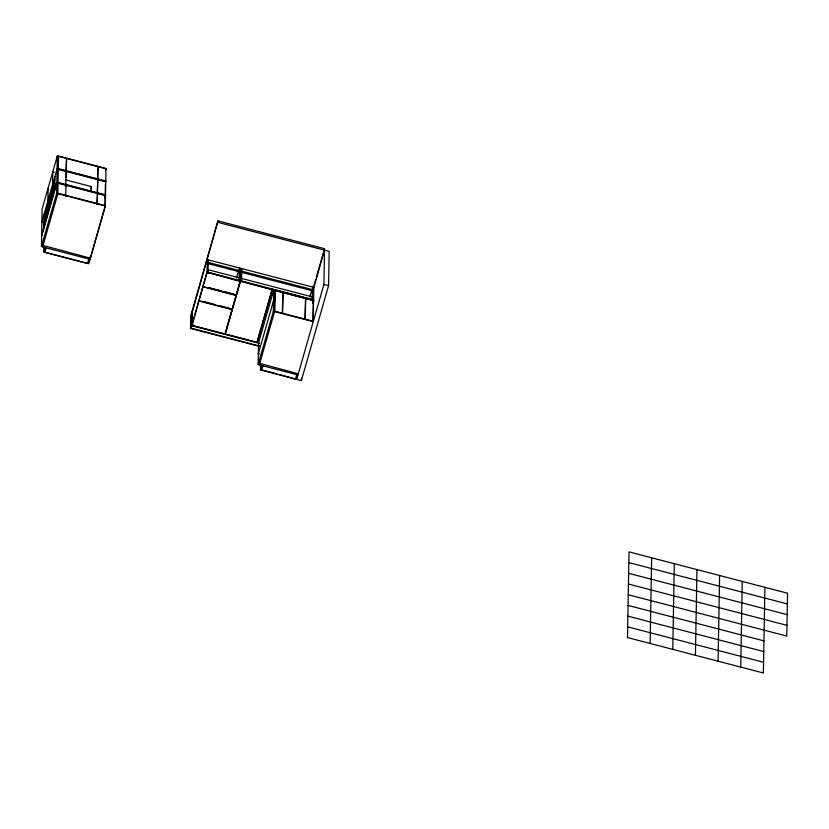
<?xml version="1.0" encoding="UTF-8"?>
<svg xmlns="http://www.w3.org/2000/svg" width="829" height="829" viewBox="0 0 829 829"><rect width="100%" height="100%" fill="white"/><g stroke="black" fill="none" stroke-linecap="round" stroke-linejoin="round"><path stroke-width="1.24" d="M42.652 246.783L41.45 246.472L42.113 208.981L48.092 188.162M42.942 245.425L90.361 258.171L105.324 205.633L57.906 193.271M43.833 228.048L44.072 214.296M105.656 169.955L105.988 168.815L57.305 156.007L56.641 193.489L57.843 193.799L58.558 156.07L105.988 168.432L105.324 206.017L88.765 263.746L43.74 252.006L43.833 246.99M45.098 224.607L45.274 214.607M52.465 184.94L52.776 171.831L57.305 156.007M54.641 190.318L54.89 176.567M58.144 162.463L58.185 160.028M65.615 193.986L65.564 196.494L66.071 185.333L65.75 186.473M65.905 177.385L66.32 171.489L65.76 185.696M66.03 170.639L66.548 158.536L66.33 170.722M90.081 256.814L90.04 259.311L42.611 246.949L57.895 193.654L105.324 206.017M91.294 191.686L91.387 186.587L65.823 179.924M97.034 203.437L97.511 193.53L97.003 204.69M97.221 192.711L97.76 179.696L97.532 192.753M97.449 180.059L97.988 166.733L97.77 178.919M105.003 206.773L105.179 196.753M105.19 195.976L105.407 184.1M259.632 346.439L190.525 328.419L190.743 315.828L217.965 220.877L324.543 248.669L323.911 284.44L296.689 379.381M257.363 342.418L191.768 325.32L191.986 312.896M191.934 325.61L224.97 334.222L191.934 325.61L207.126 272.244L240.161 281.249L207.126 272.244M192.318 311.756L192.09 324.18L193.292 324.491M199.074 300.347L198.991 300.989L232.027 309.6L232.11 308.968M203.136 286.171L203.053 286.813L236.099 295.425M191.768 325.32L207.053 272.026L207.271 259.601L313.849 287.383L313.631 299.808L312.854 302.896M190.711 317.704L217.965 220.877M225.239 334.294L257.011 342.574L225.239 334.294L240.431 280.927L272.202 289.601L240.431 281.311M239.156 280.389L239.374 267.974M240.576 268.285L240.358 280.71L224.97 334.222M241.55 281.021L241.778 268.596M259.664 343.455L257.177 342.418M259.363 364.708L258.161 364.397L258.544 343.061L273.736 290.088L274.927 290.399L274.554 311.735L273.352 311.414L273.736 290.088M259.653 363.351L298.285 373.817M217.944 222.379L329.186 251.384L328.574 285.653L301.352 380.594L260.451 369.931L260.544 364.853M257.177 342.802L272.409 289.311L313.569 300.046L313.238 321.662L274.606 311.58L274.99 290.16L313.621 300.243M274.492 300.72L274.554 296.855M282.295 313.134L282.969 292.637L282.606 313.279M301.352 380.594L301.393 378.055M304.948 319.041L305.621 298.544L305.248 319.186M312.647 287.072L312.098 300.637M312.968 319.828L313.289 301.766M650.133 643.47L651.667 557.793M672.785 649.376L674.309 563.699M695.427 655.273L696.961 569.606M718.08 661.179L719.603 575.513M740.732 667.086L742.256 581.409M764.898 587.315L763.374 672.993L627.491 637.563L629.014 551.886L787.55 593.222L786.783 636.061L628.247 594.725M58.227 157.593L58.558 156.453M43.087 222.234L41.885 221.923L57.077 168.857L58.279 169.261M54.849 179.147L44.03 216.877L45.232 217.188L54.994 183.116M47.657 205.893L48.724 202.162M52.641 188.504L53.709 184.784M45.16 214.97L47.015 208.525M47.647 206.276L48.766 202.442M49.429 200.069L51.211 193.862M52.6 189.053L53.698 185.168M45.149 215.353L48.766 202.898M49.46 200.473L53.698 185.551M43.875 225.467L54.693 187.737M41.647 235.674L56.838 182.691L58.03 183.095M41.637 235.757L56.828 182.784M41.45 246.472L56.641 193.489M43.74 252.006L45.015 247.57M46.206 247.892L44.942 252.317L87.573 263.435L88.838 259M90.693 189.022L91.387 186.587M104.806 197.706L105.521 194.836L58.092 182.473M104.796 198.1L105.511 195.613L58.082 183.25M208.141 261.052L208.473 259.912L207.924 273.477M190.525 328.419L191.8 323.6M236.524 277.902L238.669 270.451M225.944 331.445L240.431 280.927M257.011 342.19L260.544 329.869M261.259 327.403L265.498 312.626M266.202 310.16L272.202 289.217M257.011 342.574L272.409 289.311M274.648 291.694L274.979 290.554L313.611 300.626L312.896 303.103M258.347 353.734L273.539 300.709L274.741 301.062M258.161 364.397L273.352 311.414M274.606 311.58L259.322 364.874L297.953 374.957M260.451 369.931L261.715 365.506M261.653 370.242L262.917 365.817M309.797 297.01L311.942 289.559M313.942 285.663L315.704 279.497M316.419 277.031L324.543 248.669M313.559 288.399L324.522 250.171M296.761 374.635L295.487 379.071L279.197 374.439M58.341 168.639L105.77 181.002M58.331 169.023L105.76 181.385M58.331 169.406L105.749 181.779M52.776 171.831L53.968 172.142M53.895 172.401L52.704 172.08L48.165 187.903L47.864 201.012L49.056 201.323M58.082 182.857L105.511 195.229M323.911 284.44L328.574 285.653M241.726 271.166L312.606 289.642L312.274 290.782L241.405 272.306M41.885 221.84L43.087 222.151M208.297 269.767L239.198 277.819M241.602 278.451L312.471 296.927M207.053 272.026L313.631 299.808M272.399 289.694L313.569 300.43M271.073 289.943L273.56 290.585M208.027 287.445L221.488 290.958M223.934 291.59L234.949 294.471M207.955 287.704L221.416 291.207M223.861 291.849L234.876 294.72M203.126 286.554L236.172 295.176M274.606 311.196L313.248 321.269M203.965 301.621L213.758 304.181M219.872 305.777L229.664 308.326M199.064 300.73L232.099 309.352M190.525 328.035L259.632 346.056M258.347 353.682L259.55 354.045M262.907 370.19L276.689 373.786M628.828 562.601L787.363 603.937M628.631 573.305L787.167 614.641M628.444 584.01L786.98 625.356M628.061 605.429L763.944 640.869M627.874 616.144L763.758 651.573M627.677 626.848L763.571 662.288M208.421 262.482L208.1 263.622L239.001 271.684L239.332 270.544L208.421 262.482"/></g></svg>
